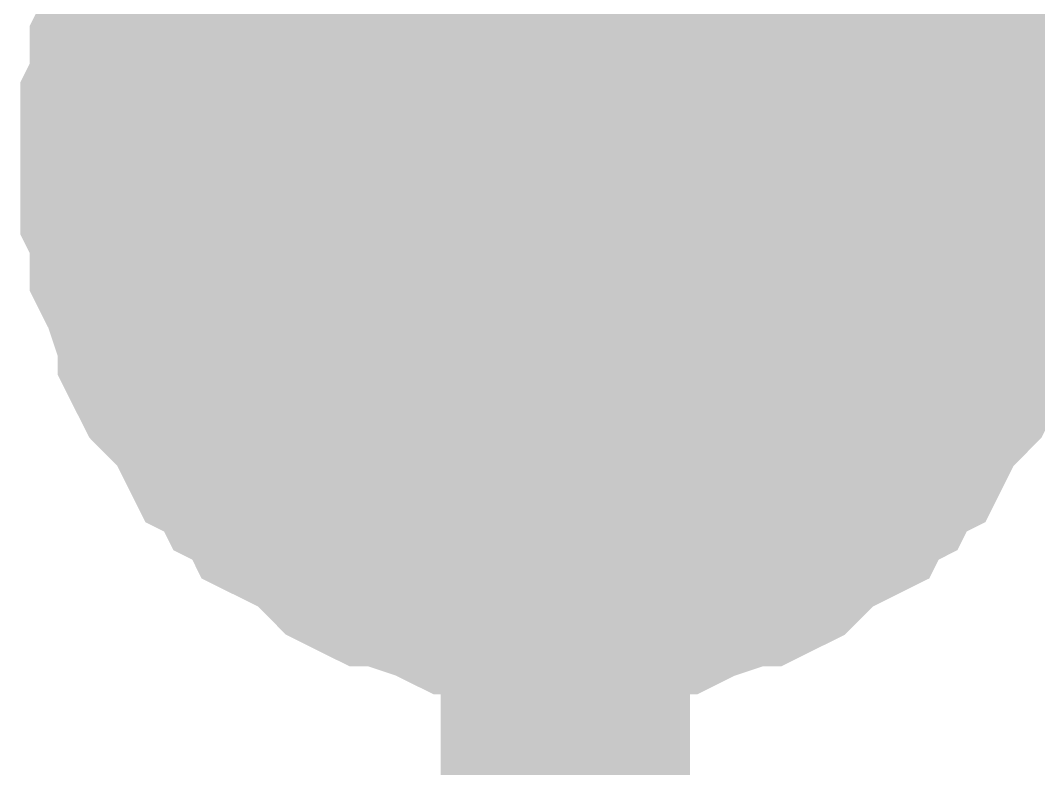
# Model space of a CAD drawing. Header units: inches. Extents: x 0 to 432, y 0 to 280.
# Drawn here: x 296.533 to 297.757, y 177.058 to 177.958 of the extents above; entities that cross this region are included whole.
import ezdxf

# ---------------------------------------------------------------- set-up
doc = ezdxf.new("R2010")
doc.units = ezdxf.units.IN
doc.layers.add('Sheet', color=255, linetype='Continuous')

msp = doc.modelspace()

# ---------------------------------------------------------------- linework, layer by layer
at = {"layer": 'Sheet'}
for points in [[(297.1882, 182.8677, 0.2997, 0.2997, 0), (297.1882, 177.7918, 0.2997, 0.2997, 0), (297.1882, 175.2539, 0.2997, 0.2997, 0)], [(296.6828, 177.7918, 0.2997, 0.2997, 0), (296.6828, 177.8143, 0.2997, 0.2997, 0), (296.6828, 177.848, 0.2997, 0.2997, 0), (296.694, 177.8704, 0.2997, 0.2997, 0), (296.694, 177.8929, 0.2997, 0.2997, 0), (296.694, 177.9154, 0.2997, 0.2997, 0), (296.7053, 177.9378, 0.2997, 0.2997, 0), (296.7165, 177.9715, 0.2997, 0.2997, 0), (296.7277, 177.994, 0.2997, 0.2997, 0), (296.7277, 178.0164, 0.2997, 0.2997, 0), (296.739, 178.0389, 0.2997, 0.2997, 0), (296.7502, 178.0501, 0.2997, 0.2997, 0), (296.7727, 178.0726, 0.2997, 0.2997, 0), (296.7839, 178.095, 0.2997, 0.2997, 0), (296.7951, 178.1175, 0.2997, 0.2997, 0)], [(296.6828, 177.7918, 0.2997, 0.2997, 0), (296.6828, 177.8143, 0.2997, 0.2997, 0), (296.6828, 177.848, 0.2997, 0.2997, 0), (296.694, 177.8704, 0.2997, 0.2997, 0), (296.694, 177.8929, 0.2997, 0.2997, 0), (296.694, 177.9154, 0.2997, 0.2997, 0), (296.7053, 177.9378, 0.2997, 0.2997, 0), (296.7165, 177.9715, 0.2997, 0.2997, 0), (296.7277, 177.994, 0.2997, 0.2997, 0), (296.7277, 178.0164, 0.2997, 0.2997, 0), (296.739, 178.0389, 0.2997, 0.2997, 0), (296.7502, 178.0501, 0.2997, 0.2997, 0), (296.7727, 178.0726, 0.2997, 0.2997, 0), (296.7839, 178.095, 0.2997, 0.2997, 0), (296.7951, 178.1175, 0.2997, 0.2997, 0)], [(296.6828, 177.7918, 0.2997, 0.2997, 0), (296.6828, 177.8143, 0.2997, 0.2997, 0), (296.6828, 177.848, 0.2997, 0.2997, 0), (296.694, 177.8704, 0.2997, 0.2997, 0), (296.694, 177.8929, 0.2997, 0.2997, 0), (296.694, 177.9154, 0.2997, 0.2997, 0), (296.7053, 177.9378, 0.2997, 0.2997, 0), (296.7165, 177.9715, 0.2997, 0.2997, 0), (296.7277, 177.994, 0.2997, 0.2997, 0), (296.7277, 178.0164, 0.2997, 0.2997, 0), (296.739, 178.0389, 0.2997, 0.2997, 0), (296.7502, 178.0501, 0.2997, 0.2997, 0), (296.7727, 178.0726, 0.2997, 0.2997, 0), (296.7839, 178.095, 0.2997, 0.2997, 0), (296.7951, 178.1175, 0.2997, 0.2997, 0)], [(296.6828, 177.7918, 0.2997, 0.2997, 0), (296.6828, 177.8143, 0.2997, 0.2997, 0), (296.6828, 177.848, 0.2997, 0.2997, 0), (296.694, 177.8704, 0.2997, 0.2997, 0), (296.694, 177.8929, 0.2997, 0.2997, 0), (296.694, 177.9154, 0.2997, 0.2997, 0), (296.7053, 177.9378, 0.2997, 0.2997, 0), (296.7165, 177.9715, 0.2997, 0.2997, 0), (296.7277, 177.994, 0.2997, 0.2997, 0), (296.7277, 178.0164, 0.2997, 0.2997, 0), (296.739, 178.0389, 0.2997, 0.2997, 0), (296.7502, 178.0501, 0.2997, 0.2997, 0), (296.7727, 178.0726, 0.2997, 0.2997, 0), (296.7839, 178.095, 0.2997, 0.2997, 0), (296.7951, 178.1175, 0.2997, 0.2997, 0)], [(297.5813, 178.1175, 0.2997, 0.2997, 0), (297.5925, 178.095, 0.2997, 0.2997, 0), (297.6037, 178.0726, 0.2997, 0.2997, 0), (297.6262, 178.0501, 0.2997, 0.2997, 0), (297.6374, 178.0389, 0.2997, 0.2997, 0), (297.6487, 178.0164, 0.2997, 0.2997, 0), (297.6487, 177.994, 0.2997, 0.2997, 0), (297.6599, 177.9715, 0.2997, 0.2997, 0), (297.6711, 177.9378, 0.2997, 0.2997, 0), (297.6823, 177.9154, 0.2997, 0.2997, 0), (297.6823, 177.8929, 0.2997, 0.2997, 0), (297.6823, 177.8704, 0.2997, 0.2997, 0), (297.6936, 177.848, 0.2997, 0.2997, 0), (297.6936, 177.8143, 0.2997, 0.2997, 0), (297.6936, 177.7918, 0.2997, 0.2997, 0)], [(297.5813, 178.1175, 0.2997, 0.2997, 0), (297.5925, 178.095, 0.2997, 0.2997, 0), (297.6037, 178.0726, 0.2997, 0.2997, 0), (297.6262, 178.0501, 0.2997, 0.2997, 0), (297.6374, 178.0389, 0.2997, 0.2997, 0), (297.6487, 178.0164, 0.2997, 0.2997, 0), (297.6487, 177.994, 0.2997, 0.2997, 0), (297.6599, 177.9715, 0.2997, 0.2997, 0), (297.6711, 177.9378, 0.2997, 0.2997, 0), (297.6823, 177.9154, 0.2997, 0.2997, 0), (297.6823, 177.8929, 0.2997, 0.2997, 0), (297.6823, 177.8704, 0.2997, 0.2997, 0), (297.6936, 177.848, 0.2997, 0.2997, 0), (297.6936, 177.8143, 0.2997, 0.2997, 0), (297.6936, 177.7918, 0.2997, 0.2997, 0)], [(297.5813, 178.1175, 0.2997, 0.2997, 0), (297.5925, 178.095, 0.2997, 0.2997, 0), (297.6037, 178.0726, 0.2997, 0.2997, 0), (297.6262, 178.0501, 0.2997, 0.2997, 0), (297.6374, 178.0389, 0.2997, 0.2997, 0), (297.6487, 178.0164, 0.2997, 0.2997, 0), (297.6487, 177.994, 0.2997, 0.2997, 0), (297.6599, 177.9715, 0.2997, 0.2997, 0), (297.6711, 177.9378, 0.2997, 0.2997, 0), (297.6823, 177.9154, 0.2997, 0.2997, 0), (297.6823, 177.8929, 0.2997, 0.2997, 0), (297.6823, 177.8704, 0.2997, 0.2997, 0), (297.6936, 177.848, 0.2997, 0.2997, 0), (297.6936, 177.8143, 0.2997, 0.2997, 0), (297.6936, 177.7918, 0.2997, 0.2997, 0)], [(297.5813, 178.1175, 0.2997, 0.2997, 0), (297.5925, 178.095, 0.2997, 0.2997, 0), (297.6037, 178.0726, 0.2997, 0.2997, 0), (297.6262, 178.0501, 0.2997, 0.2997, 0), (297.6374, 178.0389, 0.2997, 0.2997, 0), (297.6487, 178.0164, 0.2997, 0.2997, 0), (297.6487, 177.994, 0.2997, 0.2997, 0), (297.6599, 177.9715, 0.2997, 0.2997, 0), (297.6711, 177.9378, 0.2997, 0.2997, 0), (297.6823, 177.9154, 0.2997, 0.2997, 0), (297.6823, 177.8929, 0.2997, 0.2997, 0), (297.6823, 177.8704, 0.2997, 0.2997, 0), (297.6936, 177.848, 0.2997, 0.2997, 0), (297.6936, 177.8143, 0.2997, 0.2997, 0), (297.6936, 177.7918, 0.2997, 0.2997, 0)], [(296.6828, 177.7918, 0.0991, 0.0991, 0), (296.6828, 177.8143, 0.0991, 0.0991, 0), (296.6828, 177.848, 0.0991, 0.0991, 0), (296.694, 177.8704, 0.0991, 0.0991, 0), (296.694, 177.8929, 0.0991, 0.0991, 0), (296.694, 177.9154, 0.0991, 0.0991, 0), (296.7053, 177.9378, 0.0991, 0.0991, 0), (296.7165, 177.9715, 0.0991, 0.0991, 0), (296.7277, 177.994, 0.0991, 0.0991, 0), (296.7277, 178.0164, 0.0991, 0.0991, 0)], [(296.6828, 177.7918, 0.0991, 0.0991, 0), (296.6828, 177.8143, 0.0991, 0.0991, 0), (296.6828, 177.848, 0.0991, 0.0991, 0), (296.694, 177.8704, 0.0991, 0.0991, 0), (296.694, 177.8929, 0.0991, 0.0991, 0), (296.694, 177.9154, 0.0991, 0.0991, 0), (296.7053, 177.9378, 0.0991, 0.0991, 0), (296.7165, 177.9715, 0.0991, 0.0991, 0), (296.7277, 177.994, 0.0991, 0.0991, 0), (296.7277, 178.0164, 0.0991, 0.0991, 0)], [(296.6828, 177.7918, 0.0991, 0.0991, 0), (296.6828, 177.8143, 0.0991, 0.0991, 0), (296.6828, 177.848, 0.0991, 0.0991, 0), (296.694, 177.8704, 0.0991, 0.0991, 0), (296.694, 177.8929, 0.0991, 0.0991, 0), (296.694, 177.9154, 0.0991, 0.0991, 0), (296.7053, 177.9378, 0.0991, 0.0991, 0), (296.7165, 177.9715, 0.0991, 0.0991, 0), (296.7277, 177.994, 0.0991, 0.0991, 0), (296.7277, 178.0164, 0.0991, 0.0991, 0)], [(296.6828, 177.7918, 0.0991, 0.0991, 0), (296.6828, 177.8143, 0.0991, 0.0991, 0), (296.6828, 177.848, 0.0991, 0.0991, 0), (296.694, 177.8704, 0.0991, 0.0991, 0), (296.694, 177.8929, 0.0991, 0.0991, 0), (296.694, 177.9154, 0.0991, 0.0991, 0), (296.7053, 177.9378, 0.0991, 0.0991, 0), (296.7165, 177.9715, 0.0991, 0.0991, 0), (296.7277, 177.994, 0.0991, 0.0991, 0), (296.7277, 178.0164, 0.0991, 0.0991, 0)], [(297.6487, 178.0164, 0.0991, 0.0991, 0), (297.6487, 177.994, 0.0991, 0.0991, 0), (297.6599, 177.9715, 0.0991, 0.0991, 0), (297.6711, 177.9378, 0.0991, 0.0991, 0), (297.6823, 177.9154, 0.0991, 0.0991, 0), (297.6823, 177.8929, 0.0991, 0.0991, 0), (297.6823, 177.8704, 0.0991, 0.0991, 0), (297.6936, 177.848, 0.0991, 0.0991, 0), (297.6936, 177.8143, 0.0991, 0.0991, 0), (297.6936, 177.7918, 0.0991, 0.0991, 0)], [(297.6487, 178.0164, 0.0991, 0.0991, 0), (297.6487, 177.994, 0.0991, 0.0991, 0), (297.6599, 177.9715, 0.0991, 0.0991, 0), (297.6711, 177.9378, 0.0991, 0.0991, 0), (297.6823, 177.9154, 0.0991, 0.0991, 0), (297.6823, 177.8929, 0.0991, 0.0991, 0), (297.6823, 177.8704, 0.0991, 0.0991, 0), (297.6936, 177.848, 0.0991, 0.0991, 0), (297.6936, 177.8143, 0.0991, 0.0991, 0), (297.6936, 177.7918, 0.0991, 0.0991, 0)], [(297.6487, 178.0164, 0.0991, 0.0991, 0), (297.6487, 177.994, 0.0991, 0.0991, 0), (297.6599, 177.9715, 0.0991, 0.0991, 0), (297.6711, 177.9378, 0.0991, 0.0991, 0), (297.6823, 177.9154, 0.0991, 0.0991, 0), (297.6823, 177.8929, 0.0991, 0.0991, 0), (297.6823, 177.8704, 0.0991, 0.0991, 0), (297.6936, 177.848, 0.0991, 0.0991, 0), (297.6936, 177.8143, 0.0991, 0.0991, 0), (297.6936, 177.7918, 0.0991, 0.0991, 0)], [(297.6487, 178.0164, 0.0991, 0.0991, 0), (297.6487, 177.994, 0.0991, 0.0991, 0), (297.6599, 177.9715, 0.0991, 0.0991, 0), (297.6711, 177.9378, 0.0991, 0.0991, 0), (297.6823, 177.9154, 0.0991, 0.0991, 0), (297.6823, 177.8929, 0.0991, 0.0991, 0), (297.6823, 177.8704, 0.0991, 0.0991, 0), (297.6936, 177.848, 0.0991, 0.0991, 0), (297.6936, 177.8143, 0.0991, 0.0991, 0), (297.6936, 177.7918, 0.0991, 0.0991, 0)], [(297.1882, 177.2865, 0.2997, 0.2997, 0), (297.1657, 177.2865, 0.2997, 0.2997, 0), (297.132, 177.2865, 0.2997, 0.2997, 0), (297.1096, 177.2977, 0.2997, 0.2997, 0), (297.0871, 177.2977, 0.2997, 0.2997, 0), (297.0647, 177.2977, 0.2997, 0.2997, 0), (297.0422, 177.3089, 0.2997, 0.2997, 0), (297.0085, 177.3202, 0.2997, 0.2997, 0), (296.986, 177.3314, 0.2997, 0.2997, 0), (296.9636, 177.3314, 0.2997, 0.2997, 0), (296.9411, 177.3426, 0.2997, 0.2997, 0), (296.9299, 177.3539, 0.2997, 0.2997, 0), (296.9074, 177.3763, 0.2997, 0.2997, 0), (296.885, 177.3876, 0.2997, 0.2997, 0), (296.8625, 177.3988, 0.2997, 0.2997, 0), (296.8513, 177.4212, 0.2997, 0.2997, 0), (296.8288, 177.4325, 0.2997, 0.2997, 0), (296.8176, 177.4549, 0.2997, 0.2997, 0), (296.7951, 177.4662, 0.2997, 0.2997, 0), (296.7839, 177.4886, 0.2997, 0.2997, 0), (296.7727, 177.5111, 0.2997, 0.2997, 0), (296.7502, 177.5335, 0.2997, 0.2997, 0), (296.739, 177.5448, 0.2997, 0.2997, 0), (296.7277, 177.5672, 0.2997, 0.2997, 0), (296.7277, 177.5897, 0.2997, 0.2997, 0), (296.7165, 177.6122, 0.2997, 0.2997, 0), (296.7053, 177.6458, 0.2997, 0.2997, 0), (296.694, 177.6683, 0.2997, 0.2997, 0), (296.694, 177.6908, 0.2997, 0.2997, 0), (296.694, 177.7132, 0.2997, 0.2997, 0), (296.6828, 177.7357, 0.2997, 0.2997, 0), (296.6828, 177.7694, 0.2997, 0.2997, 0), (296.6828, 177.7918, 0.2997, 0.2997, 0)], [(296.6828, 177.7918, 0.2997, 0.2997, 0), (296.6828, 177.7918, 0.2997, 0.2997, 0)], [(297.1882, 177.2865, 0.2997, 0.2997, 0), (297.1657, 177.2865, 0.2997, 0.2997, 0), (297.132, 177.2865, 0.2997, 0.2997, 0), (297.1096, 177.2977, 0.2997, 0.2997, 0), (297.0871, 177.2977, 0.2997, 0.2997, 0), (297.0647, 177.2977, 0.2997, 0.2997, 0), (297.0422, 177.3089, 0.2997, 0.2997, 0), (297.0085, 177.3202, 0.2997, 0.2997, 0), (296.986, 177.3314, 0.2997, 0.2997, 0), (296.9636, 177.3314, 0.2997, 0.2997, 0), (296.9411, 177.3426, 0.2997, 0.2997, 0), (296.9299, 177.3539, 0.2997, 0.2997, 0), (296.9074, 177.3763, 0.2997, 0.2997, 0), (296.885, 177.3876, 0.2997, 0.2997, 0), (296.8625, 177.3988, 0.2997, 0.2997, 0), (296.8513, 177.4212, 0.2997, 0.2997, 0), (296.8288, 177.4325, 0.2997, 0.2997, 0), (296.8176, 177.4549, 0.2997, 0.2997, 0), (296.7951, 177.4662, 0.2997, 0.2997, 0), (296.7839, 177.4886, 0.2997, 0.2997, 0), (296.7727, 177.5111, 0.2997, 0.2997, 0), (296.7502, 177.5335, 0.2997, 0.2997, 0), (296.739, 177.5448, 0.2997, 0.2997, 0), (296.7277, 177.5672, 0.2997, 0.2997, 0), (296.7277, 177.5897, 0.2997, 0.2997, 0), (296.7165, 177.6122, 0.2997, 0.2997, 0), (296.7053, 177.6458, 0.2997, 0.2997, 0), (296.694, 177.6683, 0.2997, 0.2997, 0), (296.694, 177.6908, 0.2997, 0.2997, 0), (296.694, 177.7132, 0.2997, 0.2997, 0), (296.6828, 177.7357, 0.2997, 0.2997, 0), (296.6828, 177.7694, 0.2997, 0.2997, 0), (296.6828, 177.7918, 0.2997, 0.2997, 0)], [(296.6828, 177.7918, 0.2997, 0.2997, 0), (296.6828, 177.7918, 0.2997, 0.2997, 0)], [(297.1882, 177.2865, 0.2997, 0.2997, 0), (297.1657, 177.2865, 0.2997, 0.2997, 0), (297.132, 177.2865, 0.2997, 0.2997, 0), (297.1096, 177.2977, 0.2997, 0.2997, 0), (297.0871, 177.2977, 0.2997, 0.2997, 0), (297.0647, 177.2977, 0.2997, 0.2997, 0), (297.0422, 177.3089, 0.2997, 0.2997, 0), (297.0085, 177.3202, 0.2997, 0.2997, 0), (296.986, 177.3314, 0.2997, 0.2997, 0), (296.9636, 177.3314, 0.2997, 0.2997, 0), (296.9411, 177.3426, 0.2997, 0.2997, 0), (296.9299, 177.3539, 0.2997, 0.2997, 0), (296.9074, 177.3763, 0.2997, 0.2997, 0), (296.885, 177.3876, 0.2997, 0.2997, 0), (296.8625, 177.3988, 0.2997, 0.2997, 0), (296.8513, 177.4212, 0.2997, 0.2997, 0), (296.8288, 177.4325, 0.2997, 0.2997, 0), (296.8176, 177.4549, 0.2997, 0.2997, 0), (296.7951, 177.4662, 0.2997, 0.2997, 0), (296.7839, 177.4886, 0.2997, 0.2997, 0), (296.7727, 177.5111, 0.2997, 0.2997, 0), (296.7502, 177.5335, 0.2997, 0.2997, 0), (296.739, 177.5448, 0.2997, 0.2997, 0), (296.7277, 177.5672, 0.2997, 0.2997, 0), (296.7277, 177.5897, 0.2997, 0.2997, 0), (296.7165, 177.6122, 0.2997, 0.2997, 0), (296.7053, 177.6458, 0.2997, 0.2997, 0), (296.694, 177.6683, 0.2997, 0.2997, 0), (296.694, 177.6908, 0.2997, 0.2997, 0), (296.694, 177.7132, 0.2997, 0.2997, 0), (296.6828, 177.7357, 0.2997, 0.2997, 0), (296.6828, 177.7694, 0.2997, 0.2997, 0), (296.6828, 177.7918, 0.2997, 0.2997, 0)], [(296.6828, 177.7918, 0.2997, 0.2997, 0), (296.6828, 177.7918, 0.2997, 0.2997, 0)], [(297.1882, 177.2865, 0.2997, 0.2997, 0), (297.1657, 177.2865, 0.2997, 0.2997, 0), (297.132, 177.2865, 0.2997, 0.2997, 0), (297.1096, 177.2977, 0.2997, 0.2997, 0), (297.0871, 177.2977, 0.2997, 0.2997, 0), (297.0647, 177.2977, 0.2997, 0.2997, 0), (297.0422, 177.3089, 0.2997, 0.2997, 0), (297.0085, 177.3202, 0.2997, 0.2997, 0), (296.986, 177.3314, 0.2997, 0.2997, 0), (296.9636, 177.3314, 0.2997, 0.2997, 0), (296.9411, 177.3426, 0.2997, 0.2997, 0), (296.9299, 177.3539, 0.2997, 0.2997, 0), (296.9074, 177.3763, 0.2997, 0.2997, 0), (296.885, 177.3876, 0.2997, 0.2997, 0), (296.8625, 177.3988, 0.2997, 0.2997, 0), (296.8513, 177.4212, 0.2997, 0.2997, 0), (296.8288, 177.4325, 0.2997, 0.2997, 0), (296.8176, 177.4549, 0.2997, 0.2997, 0), (296.7951, 177.4662, 0.2997, 0.2997, 0), (296.7839, 177.4886, 0.2997, 0.2997, 0), (296.7727, 177.5111, 0.2997, 0.2997, 0), (296.7502, 177.5335, 0.2997, 0.2997, 0), (296.739, 177.5448, 0.2997, 0.2997, 0), (296.7277, 177.5672, 0.2997, 0.2997, 0), (296.7277, 177.5897, 0.2997, 0.2997, 0), (296.7165, 177.6122, 0.2997, 0.2997, 0), (296.7053, 177.6458, 0.2997, 0.2997, 0), (296.694, 177.6683, 0.2997, 0.2997, 0), (296.694, 177.6908, 0.2997, 0.2997, 0), (296.694, 177.7132, 0.2997, 0.2997, 0), (296.6828, 177.7357, 0.2997, 0.2997, 0), (296.6828, 177.7694, 0.2997, 0.2997, 0), (296.6828, 177.7918, 0.2997, 0.2997, 0)], [(296.6828, 177.7918, 0.2997, 0.2997, 0), (296.6828, 177.7918, 0.2997, 0.2997, 0)], [(297.6936, 177.7918, 0.2997, 0.2997, 0), (297.6936, 177.7694, 0.2997, 0.2997, 0), (297.6936, 177.7357, 0.2997, 0.2997, 0), (297.6823, 177.7132, 0.2997, 0.2997, 0), (297.6823, 177.6908, 0.2997, 0.2997, 0), (297.6823, 177.6683, 0.2997, 0.2997, 0), (297.6711, 177.6458, 0.2997, 0.2997, 0), (297.6599, 177.6122, 0.2997, 0.2997, 0), (297.6487, 177.5897, 0.2997, 0.2997, 0), (297.6487, 177.5672, 0.2997, 0.2997, 0), (297.6374, 177.5448, 0.2997, 0.2997, 0), (297.6262, 177.5335, 0.2997, 0.2997, 0), (297.6037, 177.5111, 0.2997, 0.2997, 0), (297.5925, 177.4886, 0.2997, 0.2997, 0), (297.5813, 177.4662, 0.2997, 0.2997, 0), (297.5588, 177.4549, 0.2997, 0.2997, 0), (297.5476, 177.4325, 0.2997, 0.2997, 0), (297.5251, 177.4212, 0.2997, 0.2997, 0), (297.5139, 177.3988, 0.2997, 0.2997, 0), (297.4914, 177.3876, 0.2997, 0.2997, 0), (297.469, 177.3763, 0.2997, 0.2997, 0), (297.4465, 177.3539, 0.2997, 0.2997, 0), (297.4353, 177.3426, 0.2997, 0.2997, 0), (297.4128, 177.3314, 0.2997, 0.2997, 0), (297.3903, 177.3314, 0.2997, 0.2997, 0), (297.3679, 177.3202, 0.2997, 0.2997, 0), (297.3342, 177.3089, 0.2997, 0.2997, 0), (297.3117, 177.2977, 0.2997, 0.2997, 0), (297.2893, 177.2977, 0.2997, 0.2997, 0), (297.2668, 177.2977, 0.2997, 0.2997, 0), (297.2443, 177.2865, 0.2997, 0.2997, 0), (297.2107, 177.2865, 0.2997, 0.2997, 0), (297.1882, 177.2865, 0.2997, 0.2997, 0)], [(297.1882, 177.7918, 0.2997, 0.2997, 0), (304.8026, 177.7918, 0.2997, 0.2997, 0), (304.8026, 172.7159, 0.2997, 0.2997, 0), (309.8902, 172.7159, 0.2997, 0.2997, 0)], [(297.6936, 177.7918, 0.2997, 0.2997, 0), (297.6936, 177.7694, 0.2997, 0.2997, 0), (297.6936, 177.7357, 0.2997, 0.2997, 0), (297.6823, 177.7132, 0.2997, 0.2997, 0), (297.6823, 177.6908, 0.2997, 0.2997, 0), (297.6823, 177.6683, 0.2997, 0.2997, 0), (297.6711, 177.6458, 0.2997, 0.2997, 0), (297.6599, 177.6122, 0.2997, 0.2997, 0), (297.6487, 177.5897, 0.2997, 0.2997, 0), (297.6487, 177.5672, 0.2997, 0.2997, 0), (297.6374, 177.5448, 0.2997, 0.2997, 0), (297.6262, 177.5335, 0.2997, 0.2997, 0), (297.6037, 177.5111, 0.2997, 0.2997, 0), (297.5925, 177.4886, 0.2997, 0.2997, 0), (297.5813, 177.4662, 0.2997, 0.2997, 0), (297.5588, 177.4549, 0.2997, 0.2997, 0), (297.5476, 177.4325, 0.2997, 0.2997, 0), (297.5251, 177.4212, 0.2997, 0.2997, 0), (297.5139, 177.3988, 0.2997, 0.2997, 0), (297.4914, 177.3876, 0.2997, 0.2997, 0), (297.469, 177.3763, 0.2997, 0.2997, 0), (297.4465, 177.3539, 0.2997, 0.2997, 0), (297.4353, 177.3426, 0.2997, 0.2997, 0), (297.4128, 177.3314, 0.2997, 0.2997, 0), (297.3903, 177.3314, 0.2997, 0.2997, 0), (297.3679, 177.3202, 0.2997, 0.2997, 0), (297.3342, 177.3089, 0.2997, 0.2997, 0), (297.3117, 177.2977, 0.2997, 0.2997, 0), (297.2893, 177.2977, 0.2997, 0.2997, 0), (297.2668, 177.2977, 0.2997, 0.2997, 0), (297.2443, 177.2865, 0.2997, 0.2997, 0), (297.2107, 177.2865, 0.2997, 0.2997, 0), (297.1882, 177.2865, 0.2997, 0.2997, 0)], [(297.6936, 177.7918, 0.2997, 0.2997, 0), (297.6936, 177.7694, 0.2997, 0.2997, 0), (297.6936, 177.7357, 0.2997, 0.2997, 0), (297.6823, 177.7132, 0.2997, 0.2997, 0), (297.6823, 177.6908, 0.2997, 0.2997, 0), (297.6823, 177.6683, 0.2997, 0.2997, 0), (297.6711, 177.6458, 0.2997, 0.2997, 0), (297.6599, 177.6122, 0.2997, 0.2997, 0), (297.6487, 177.5897, 0.2997, 0.2997, 0), (297.6487, 177.5672, 0.2997, 0.2997, 0), (297.6374, 177.5448, 0.2997, 0.2997, 0), (297.6262, 177.5335, 0.2997, 0.2997, 0), (297.6037, 177.5111, 0.2997, 0.2997, 0), (297.5925, 177.4886, 0.2997, 0.2997, 0), (297.5813, 177.4662, 0.2997, 0.2997, 0), (297.5588, 177.4549, 0.2997, 0.2997, 0), (297.5476, 177.4325, 0.2997, 0.2997, 0), (297.5251, 177.4212, 0.2997, 0.2997, 0), (297.5139, 177.3988, 0.2997, 0.2997, 0), (297.4914, 177.3876, 0.2997, 0.2997, 0), (297.469, 177.3763, 0.2997, 0.2997, 0), (297.4465, 177.3539, 0.2997, 0.2997, 0), (297.4353, 177.3426, 0.2997, 0.2997, 0), (297.4128, 177.3314, 0.2997, 0.2997, 0), (297.3903, 177.3314, 0.2997, 0.2997, 0), (297.3679, 177.3202, 0.2997, 0.2997, 0), (297.3342, 177.3089, 0.2997, 0.2997, 0), (297.3117, 177.2977, 0.2997, 0.2997, 0), (297.2893, 177.2977, 0.2997, 0.2997, 0), (297.2668, 177.2977, 0.2997, 0.2997, 0), (297.2443, 177.2865, 0.2997, 0.2997, 0), (297.2107, 177.2865, 0.2997, 0.2997, 0), (297.1882, 177.2865, 0.2997, 0.2997, 0)], [(297.6936, 177.7918, 0.2997, 0.2997, 0), (297.6936, 177.7694, 0.2997, 0.2997, 0), (297.6936, 177.7357, 0.2997, 0.2997, 0), (297.6823, 177.7132, 0.2997, 0.2997, 0), (297.6823, 177.6908, 0.2997, 0.2997, 0), (297.6823, 177.6683, 0.2997, 0.2997, 0), (297.6711, 177.6458, 0.2997, 0.2997, 0), (297.6599, 177.6122, 0.2997, 0.2997, 0), (297.6487, 177.5897, 0.2997, 0.2997, 0), (297.6487, 177.5672, 0.2997, 0.2997, 0), (297.6374, 177.5448, 0.2997, 0.2997, 0), (297.6262, 177.5335, 0.2997, 0.2997, 0), (297.6037, 177.5111, 0.2997, 0.2997, 0), (297.5925, 177.4886, 0.2997, 0.2997, 0), (297.5813, 177.4662, 0.2997, 0.2997, 0), (297.5588, 177.4549, 0.2997, 0.2997, 0), (297.5476, 177.4325, 0.2997, 0.2997, 0), (297.5251, 177.4212, 0.2997, 0.2997, 0), (297.5139, 177.3988, 0.2997, 0.2997, 0), (297.4914, 177.3876, 0.2997, 0.2997, 0), (297.469, 177.3763, 0.2997, 0.2997, 0), (297.4465, 177.3539, 0.2997, 0.2997, 0), (297.4353, 177.3426, 0.2997, 0.2997, 0), (297.4128, 177.3314, 0.2997, 0.2997, 0), (297.3903, 177.3314, 0.2997, 0.2997, 0), (297.3679, 177.3202, 0.2997, 0.2997, 0), (297.3342, 177.3089, 0.2997, 0.2997, 0), (297.3117, 177.2977, 0.2997, 0.2997, 0), (297.2893, 177.2977, 0.2997, 0.2997, 0), (297.2668, 177.2977, 0.2997, 0.2997, 0), (297.2443, 177.2865, 0.2997, 0.2997, 0), (297.2107, 177.2865, 0.2997, 0.2997, 0), (297.1882, 177.2865, 0.2997, 0.2997, 0)], [(297.6936, 177.7918, 0.2997, 0.2997, 0), (297.6936, 177.7918, 0.2997, 0.2997, 0), (297.6936, 177.7918, 0.2997, 0.2997, 0), (297.6936, 177.7918, 0.2997, 0.2997, 0), (297.6936, 177.7918, 0.2997, 0.2997, 0), (297.6936, 177.7918, 0.2997, 0.2997, 0), (297.6936, 177.7918, 0.2997, 0.2997, 0), (297.6936, 177.7918, 0.2997, 0.2997, 0), (297.6936, 177.7918, 0.2997, 0.2997, 0), (297.6936, 177.7918, 0.2997, 0.2997, 0), (297.6936, 177.7918, 0.2997, 0.2997, 0), (297.6936, 177.7918, 0.2997, 0.2997, 0), (297.6936, 177.7918, 0.2997, 0.2997, 0), (297.6936, 177.7918, 0.2997, 0.2997, 0), (297.6936, 177.7918, 0.2997, 0.2997, 0), (297.6936, 177.7918, 0.2997, 0.2997, 0), (297.6936, 177.7918, 0.2997, 0.2997, 0), (297.6936, 177.7918, 0.2997, 0.2997, 0), (297.6936, 177.7918, 0.2997, 0.2997, 0), (297.6936, 177.7918, 0.2997, 0.2997, 0), (297.6936, 177.7918, 0.2997, 0.2997, 0), (297.6936, 177.7918, 0.2997, 0.2997, 0), (297.6936, 177.7918, 0.2997, 0.2997, 0), (297.6936, 177.7918, 0.2997, 0.2997, 0), (297.6936, 177.7918, 0.2997, 0.2997, 0), (297.6936, 177.7918, 0.2997, 0.2997, 0), (297.6936, 177.7918, 0.2997, 0.2997, 0), (297.6936, 177.7918, 0.2997, 0.2997, 0), (297.6936, 177.7918, 0.2997, 0.2997, 0), (297.6936, 177.7918, 0.2997, 0.2997, 0), (297.6936, 177.7918, 0.2997, 0.2997, 0), (297.6936, 177.7918, 0.2997, 0.2997, 0), (297.6936, 177.7918, 0.2997, 0.2997, 0)], [(297.6936, 177.7918, 0.2997, 0.2997, 0), (297.6936, 177.7918, 0.2997, 0.2997, 0)], [(297.6936, 177.7918, 0.2997, 0.2997, 0), (297.6936, 177.7918, 0.2997, 0.2997, 0), (297.6936, 177.7918, 0.2997, 0.2997, 0), (297.6936, 177.7918, 0.2997, 0.2997, 0), (297.6936, 177.7918, 0.2997, 0.2997, 0), (297.6936, 177.7918, 0.2997, 0.2997, 0), (297.6936, 177.7918, 0.2997, 0.2997, 0), (297.6936, 177.7918, 0.2997, 0.2997, 0), (297.6936, 177.7918, 0.2997, 0.2997, 0), (297.6936, 177.7918, 0.2997, 0.2997, 0), (297.6936, 177.7918, 0.2997, 0.2997, 0), (297.6936, 177.7918, 0.2997, 0.2997, 0), (297.6936, 177.7918, 0.2997, 0.2997, 0), (297.6936, 177.7918, 0.2997, 0.2997, 0), (297.6936, 177.7918, 0.2997, 0.2997, 0), (297.6936, 177.7918, 0.2997, 0.2997, 0), (297.6936, 177.7918, 0.2997, 0.2997, 0), (297.6936, 177.7918, 0.2997, 0.2997, 0), (297.6936, 177.7918, 0.2997, 0.2997, 0), (297.6936, 177.7918, 0.2997, 0.2997, 0), (297.6936, 177.7918, 0.2997, 0.2997, 0), (297.6936, 177.7918, 0.2997, 0.2997, 0), (297.6936, 177.7918, 0.2997, 0.2997, 0), (297.6936, 177.7918, 0.2997, 0.2997, 0), (297.6936, 177.7918, 0.2997, 0.2997, 0), (297.6936, 177.7918, 0.2997, 0.2997, 0), (297.6936, 177.7918, 0.2997, 0.2997, 0), (297.6936, 177.7918, 0.2997, 0.2997, 0), (297.6936, 177.7918, 0.2997, 0.2997, 0), (297.6936, 177.7918, 0.2997, 0.2997, 0), (297.6936, 177.7918, 0.2997, 0.2997, 0), (297.6936, 177.7918, 0.2997, 0.2997, 0), (297.6936, 177.7918, 0.2997, 0.2997, 0)], [(297.6936, 177.7918, 0.2997, 0.2997, 0), (297.6936, 177.7918, 0.2997, 0.2997, 0)], [(297.6936, 177.7918, 0.2997, 0.2997, 0), (297.6936, 177.7918, 0.2997, 0.2997, 0), (297.6936, 177.7918, 0.2997, 0.2997, 0), (297.6936, 177.7918, 0.2997, 0.2997, 0), (297.6936, 177.7918, 0.2997, 0.2997, 0), (297.6936, 177.7918, 0.2997, 0.2997, 0), (297.6936, 177.7918, 0.2997, 0.2997, 0), (297.6936, 177.7918, 0.2997, 0.2997, 0), (297.6936, 177.7918, 0.2997, 0.2997, 0), (297.6936, 177.7918, 0.2997, 0.2997, 0), (297.6936, 177.7918, 0.2997, 0.2997, 0), (297.6936, 177.7918, 0.2997, 0.2997, 0), (297.6936, 177.7918, 0.2997, 0.2997, 0), (297.6936, 177.7918, 0.2997, 0.2997, 0), (297.6936, 177.7918, 0.2997, 0.2997, 0), (297.6936, 177.7918, 0.2997, 0.2997, 0), (297.6936, 177.7918, 0.2997, 0.2997, 0), (297.6936, 177.7918, 0.2997, 0.2997, 0), (297.6936, 177.7918, 0.2997, 0.2997, 0), (297.6936, 177.7918, 0.2997, 0.2997, 0), (297.6936, 177.7918, 0.2997, 0.2997, 0), (297.6936, 177.7918, 0.2997, 0.2997, 0), (297.6936, 177.7918, 0.2997, 0.2997, 0), (297.6936, 177.7918, 0.2997, 0.2997, 0), (297.6936, 177.7918, 0.2997, 0.2997, 0), (297.6936, 177.7918, 0.2997, 0.2997, 0), (297.6936, 177.7918, 0.2997, 0.2997, 0), (297.6936, 177.7918, 0.2997, 0.2997, 0), (297.6936, 177.7918, 0.2997, 0.2997, 0), (297.6936, 177.7918, 0.2997, 0.2997, 0), (297.6936, 177.7918, 0.2997, 0.2997, 0), (297.6936, 177.7918, 0.2997, 0.2997, 0), (297.6936, 177.7918, 0.2997, 0.2997, 0)], [(297.6936, 177.7918, 0.2997, 0.2997, 0), (297.6936, 177.7918, 0.2997, 0.2997, 0)], [(297.6936, 177.7918, 0.2997, 0.2997, 0), (297.6936, 177.7918, 0.2997, 0.2997, 0), (297.6936, 177.7918, 0.2997, 0.2997, 0), (297.6936, 177.7918, 0.2997, 0.2997, 0), (297.6936, 177.7918, 0.2997, 0.2997, 0), (297.6936, 177.7918, 0.2997, 0.2997, 0), (297.6936, 177.7918, 0.2997, 0.2997, 0), (297.6936, 177.7918, 0.2997, 0.2997, 0), (297.6936, 177.7918, 0.2997, 0.2997, 0), (297.6936, 177.7918, 0.2997, 0.2997, 0), (297.6936, 177.7918, 0.2997, 0.2997, 0), (297.6936, 177.7918, 0.2997, 0.2997, 0), (297.6936, 177.7918, 0.2997, 0.2997, 0), (297.6936, 177.7918, 0.2997, 0.2997, 0), (297.6936, 177.7918, 0.2997, 0.2997, 0), (297.6936, 177.7918, 0.2997, 0.2997, 0), (297.6936, 177.7918, 0.2997, 0.2997, 0), (297.6936, 177.7918, 0.2997, 0.2997, 0), (297.6936, 177.7918, 0.2997, 0.2997, 0), (297.6936, 177.7918, 0.2997, 0.2997, 0), (297.6936, 177.7918, 0.2997, 0.2997, 0), (297.6936, 177.7918, 0.2997, 0.2997, 0), (297.6936, 177.7918, 0.2997, 0.2997, 0), (297.6936, 177.7918, 0.2997, 0.2997, 0), (297.6936, 177.7918, 0.2997, 0.2997, 0), (297.6936, 177.7918, 0.2997, 0.2997, 0), (297.6936, 177.7918, 0.2997, 0.2997, 0), (297.6936, 177.7918, 0.2997, 0.2997, 0), (297.6936, 177.7918, 0.2997, 0.2997, 0), (297.6936, 177.7918, 0.2997, 0.2997, 0), (297.6936, 177.7918, 0.2997, 0.2997, 0), (297.6936, 177.7918, 0.2997, 0.2997, 0), (297.6936, 177.7918, 0.2997, 0.2997, 0)], [(297.6936, 177.7918, 0.2997, 0.2997, 0), (297.6936, 177.7918, 0.2997, 0.2997, 0)], [(297.1882, 177.2865, 0.0991, 0.0991, 0), (297.1657, 177.2865, 0.0991, 0.0991, 0), (297.132, 177.2865, 0.0991, 0.0991, 0), (297.1096, 177.2977, 0.0991, 0.0991, 0), (297.0871, 177.2977, 0.0991, 0.0991, 0), (297.0647, 177.2977, 0.0991, 0.0991, 0), (297.0422, 177.3089, 0.0991, 0.0991, 0), (297.0085, 177.3202, 0.0991, 0.0991, 0), (296.986, 177.3314, 0.0991, 0.0991, 0), (296.9636, 177.3314, 0.0991, 0.0991, 0), (296.9411, 177.3426, 0.0991, 0.0991, 0), (296.9299, 177.3539, 0.0991, 0.0991, 0), (296.9074, 177.3763, 0.0991, 0.0991, 0), (296.885, 177.3876, 0.0991, 0.0991, 0), (296.8625, 177.3988, 0.0991, 0.0991, 0), (296.8513, 177.4212, 0.0991, 0.0991, 0), (296.8288, 177.4325, 0.0991, 0.0991, 0), (296.8176, 177.4549, 0.0991, 0.0991, 0), (296.7951, 177.4662, 0.0991, 0.0991, 0), (296.7839, 177.4886, 0.0991, 0.0991, 0), (296.7727, 177.5111, 0.0991, 0.0991, 0), (296.7502, 177.5335, 0.0991, 0.0991, 0), (296.739, 177.5448, 0.0991, 0.0991, 0), (296.7277, 177.5672, 0.0991, 0.0991, 0), (296.7277, 177.5897, 0.0991, 0.0991, 0), (296.7165, 177.6122, 0.0991, 0.0991, 0), (296.7053, 177.6458, 0.0991, 0.0991, 0), (296.694, 177.6683, 0.0991, 0.0991, 0), (296.694, 177.6908, 0.0991, 0.0991, 0), (296.694, 177.7132, 0.0991, 0.0991, 0), (296.6828, 177.7357, 0.0991, 0.0991, 0), (296.6828, 177.7694, 0.0991, 0.0991, 0), (296.6828, 177.7918, 0.0991, 0.0991, 0)], [(296.6828, 177.7918, 0.0991, 0.0991, 0), (296.6828, 177.7918, 0.0991, 0.0991, 0)], [(297.1882, 177.2865, 0.0991, 0.0991, 0), (297.1657, 177.2865, 0.0991, 0.0991, 0), (297.132, 177.2865, 0.0991, 0.0991, 0), (297.1096, 177.2977, 0.0991, 0.0991, 0), (297.0871, 177.2977, 0.0991, 0.0991, 0), (297.0647, 177.2977, 0.0991, 0.0991, 0), (297.0422, 177.3089, 0.0991, 0.0991, 0), (297.0085, 177.3202, 0.0991, 0.0991, 0), (296.986, 177.3314, 0.0991, 0.0991, 0), (296.9636, 177.3314, 0.0991, 0.0991, 0), (296.9411, 177.3426, 0.0991, 0.0991, 0), (296.9299, 177.3539, 0.0991, 0.0991, 0), (296.9074, 177.3763, 0.0991, 0.0991, 0), (296.885, 177.3876, 0.0991, 0.0991, 0), (296.8625, 177.3988, 0.0991, 0.0991, 0), (296.8513, 177.4212, 0.0991, 0.0991, 0), (296.8288, 177.4325, 0.0991, 0.0991, 0), (296.8176, 177.4549, 0.0991, 0.0991, 0), (296.7951, 177.4662, 0.0991, 0.0991, 0), (296.7839, 177.4886, 0.0991, 0.0991, 0), (296.7727, 177.5111, 0.0991, 0.0991, 0), (296.7502, 177.5335, 0.0991, 0.0991, 0), (296.739, 177.5448, 0.0991, 0.0991, 0), (296.7277, 177.5672, 0.0991, 0.0991, 0), (296.7277, 177.5897, 0.0991, 0.0991, 0), (296.7165, 177.6122, 0.0991, 0.0991, 0), (296.7053, 177.6458, 0.0991, 0.0991, 0), (296.694, 177.6683, 0.0991, 0.0991, 0), (296.694, 177.6908, 0.0991, 0.0991, 0), (296.694, 177.7132, 0.0991, 0.0991, 0), (296.6828, 177.7357, 0.0991, 0.0991, 0), (296.6828, 177.7694, 0.0991, 0.0991, 0), (296.6828, 177.7918, 0.0991, 0.0991, 0)], [(296.6828, 177.7918, 0.0991, 0.0991, 0), (296.6828, 177.7918, 0.0991, 0.0991, 0)], [(297.1882, 177.2865, 0.0991, 0.0991, 0), (297.1657, 177.2865, 0.0991, 0.0991, 0), (297.132, 177.2865, 0.0991, 0.0991, 0), (297.1096, 177.2977, 0.0991, 0.0991, 0), (297.0871, 177.2977, 0.0991, 0.0991, 0), (297.0647, 177.2977, 0.0991, 0.0991, 0), (297.0422, 177.3089, 0.0991, 0.0991, 0), (297.0085, 177.3202, 0.0991, 0.0991, 0), (296.986, 177.3314, 0.0991, 0.0991, 0), (296.9636, 177.3314, 0.0991, 0.0991, 0), (296.9411, 177.3426, 0.0991, 0.0991, 0), (296.9299, 177.3539, 0.0991, 0.0991, 0), (296.9074, 177.3763, 0.0991, 0.0991, 0), (296.885, 177.3876, 0.0991, 0.0991, 0), (296.8625, 177.3988, 0.0991, 0.0991, 0), (296.8513, 177.4212, 0.0991, 0.0991, 0), (296.8288, 177.4325, 0.0991, 0.0991, 0), (296.8176, 177.4549, 0.0991, 0.0991, 0), (296.7951, 177.4662, 0.0991, 0.0991, 0), (296.7839, 177.4886, 0.0991, 0.0991, 0), (296.7727, 177.5111, 0.0991, 0.0991, 0), (296.7502, 177.5335, 0.0991, 0.0991, 0), (296.739, 177.5448, 0.0991, 0.0991, 0), (296.7277, 177.5672, 0.0991, 0.0991, 0), (296.7277, 177.5897, 0.0991, 0.0991, 0), (296.7165, 177.6122, 0.0991, 0.0991, 0), (296.7053, 177.6458, 0.0991, 0.0991, 0), (296.694, 177.6683, 0.0991, 0.0991, 0), (296.694, 177.6908, 0.0991, 0.0991, 0), (296.694, 177.7132, 0.0991, 0.0991, 0), (296.6828, 177.7357, 0.0991, 0.0991, 0), (296.6828, 177.7694, 0.0991, 0.0991, 0), (296.6828, 177.7918, 0.0991, 0.0991, 0)], [(296.6828, 177.7918, 0.0991, 0.0991, 0), (296.6828, 177.7918, 0.0991, 0.0991, 0)], [(297.1882, 177.2865, 0.0991, 0.0991, 0), (297.1657, 177.2865, 0.0991, 0.0991, 0), (297.132, 177.2865, 0.0991, 0.0991, 0), (297.1096, 177.2977, 0.0991, 0.0991, 0), (297.0871, 177.2977, 0.0991, 0.0991, 0), (297.0647, 177.2977, 0.0991, 0.0991, 0), (297.0422, 177.3089, 0.0991, 0.0991, 0), (297.0085, 177.3202, 0.0991, 0.0991, 0), (296.986, 177.3314, 0.0991, 0.0991, 0), (296.9636, 177.3314, 0.0991, 0.0991, 0), (296.9411, 177.3426, 0.0991, 0.0991, 0), (296.9299, 177.3539, 0.0991, 0.0991, 0), (296.9074, 177.3763, 0.0991, 0.0991, 0), (296.885, 177.3876, 0.0991, 0.0991, 0), (296.8625, 177.3988, 0.0991, 0.0991, 0), (296.8513, 177.4212, 0.0991, 0.0991, 0), (296.8288, 177.4325, 0.0991, 0.0991, 0), (296.8176, 177.4549, 0.0991, 0.0991, 0), (296.7951, 177.4662, 0.0991, 0.0991, 0), (296.7839, 177.4886, 0.0991, 0.0991, 0), (296.7727, 177.5111, 0.0991, 0.0991, 0), (296.7502, 177.5335, 0.0991, 0.0991, 0), (296.739, 177.5448, 0.0991, 0.0991, 0), (296.7277, 177.5672, 0.0991, 0.0991, 0), (296.7277, 177.5897, 0.0991, 0.0991, 0), (296.7165, 177.6122, 0.0991, 0.0991, 0), (296.7053, 177.6458, 0.0991, 0.0991, 0), (296.694, 177.6683, 0.0991, 0.0991, 0), (296.694, 177.6908, 0.0991, 0.0991, 0), (296.694, 177.7132, 0.0991, 0.0991, 0), (296.6828, 177.7357, 0.0991, 0.0991, 0), (296.6828, 177.7694, 0.0991, 0.0991, 0), (296.6828, 177.7918, 0.0991, 0.0991, 0)], [(296.6828, 177.7918, 0.0991, 0.0991, 0), (296.6828, 177.7918, 0.0991, 0.0991, 0)], [(297.6936, 177.7918, 0.0991, 0.0991, 0), (297.6936, 177.7694, 0.0991, 0.0991, 0), (297.6936, 177.7357, 0.0991, 0.0991, 0), (297.6823, 177.7132, 0.0991, 0.0991, 0), (297.6823, 177.6908, 0.0991, 0.0991, 0), (297.6823, 177.6683, 0.0991, 0.0991, 0), (297.6711, 177.6458, 0.0991, 0.0991, 0), (297.6599, 177.6122, 0.0991, 0.0991, 0), (297.6487, 177.5897, 0.0991, 0.0991, 0), (297.6487, 177.5672, 0.0991, 0.0991, 0), (297.6374, 177.5448, 0.0991, 0.0991, 0), (297.6262, 177.5335, 0.0991, 0.0991, 0), (297.6037, 177.5111, 0.0991, 0.0991, 0), (297.5925, 177.4886, 0.0991, 0.0991, 0), (297.5813, 177.4662, 0.0991, 0.0991, 0), (297.5588, 177.4549, 0.0991, 0.0991, 0), (297.5476, 177.4325, 0.0991, 0.0991, 0), (297.5251, 177.4212, 0.0991, 0.0991, 0), (297.5139, 177.3988, 0.0991, 0.0991, 0), (297.4914, 177.3876, 0.0991, 0.0991, 0), (297.469, 177.3763, 0.0991, 0.0991, 0), (297.4465, 177.3539, 0.0991, 0.0991, 0), (297.4353, 177.3426, 0.0991, 0.0991, 0), (297.4128, 177.3314, 0.0991, 0.0991, 0), (297.3903, 177.3314, 0.0991, 0.0991, 0), (297.3679, 177.3202, 0.0991, 0.0991, 0), (297.3342, 177.3089, 0.0991, 0.0991, 0), (297.3117, 177.2977, 0.0991, 0.0991, 0), (297.2893, 177.2977, 0.0991, 0.0991, 0), (297.2668, 177.2977, 0.0991, 0.0991, 0), (297.2443, 177.2865, 0.0991, 0.0991, 0), (297.2107, 177.2865, 0.0991, 0.0991, 0), (297.1882, 177.2865, 0.0991, 0.0991, 0)], [(297.6936, 177.7918, 0.0991, 0.0991, 0), (297.6936, 177.7694, 0.0991, 0.0991, 0), (297.6936, 177.7357, 0.0991, 0.0991, 0), (297.6823, 177.7132, 0.0991, 0.0991, 0), (297.6823, 177.6908, 0.0991, 0.0991, 0), (297.6823, 177.6683, 0.0991, 0.0991, 0), (297.6711, 177.6458, 0.0991, 0.0991, 0), (297.6599, 177.6122, 0.0991, 0.0991, 0), (297.6487, 177.5897, 0.0991, 0.0991, 0), (297.6487, 177.5672, 0.0991, 0.0991, 0), (297.6374, 177.5448, 0.0991, 0.0991, 0), (297.6262, 177.5335, 0.0991, 0.0991, 0), (297.6037, 177.5111, 0.0991, 0.0991, 0), (297.5925, 177.4886, 0.0991, 0.0991, 0), (297.5813, 177.4662, 0.0991, 0.0991, 0), (297.5588, 177.4549, 0.0991, 0.0991, 0), (297.5476, 177.4325, 0.0991, 0.0991, 0), (297.5251, 177.4212, 0.0991, 0.0991, 0), (297.5139, 177.3988, 0.0991, 0.0991, 0), (297.4914, 177.3876, 0.0991, 0.0991, 0), (297.469, 177.3763, 0.0991, 0.0991, 0), (297.4465, 177.3539, 0.0991, 0.0991, 0), (297.4353, 177.3426, 0.0991, 0.0991, 0), (297.4128, 177.3314, 0.0991, 0.0991, 0), (297.3903, 177.3314, 0.0991, 0.0991, 0), (297.3679, 177.3202, 0.0991, 0.0991, 0), (297.3342, 177.3089, 0.0991, 0.0991, 0), (297.3117, 177.2977, 0.0991, 0.0991, 0), (297.2893, 177.2977, 0.0991, 0.0991, 0), (297.2668, 177.2977, 0.0991, 0.0991, 0), (297.2443, 177.2865, 0.0991, 0.0991, 0), (297.2107, 177.2865, 0.0991, 0.0991, 0), (297.1882, 177.2865, 0.0991, 0.0991, 0)], [(297.6936, 177.7918, 0.0991, 0.0991, 0), (297.6936, 177.7694, 0.0991, 0.0991, 0), (297.6936, 177.7357, 0.0991, 0.0991, 0), (297.6823, 177.7132, 0.0991, 0.0991, 0), (297.6823, 177.6908, 0.0991, 0.0991, 0), (297.6823, 177.6683, 0.0991, 0.0991, 0), (297.6711, 177.6458, 0.0991, 0.0991, 0), (297.6599, 177.6122, 0.0991, 0.0991, 0), (297.6487, 177.5897, 0.0991, 0.0991, 0), (297.6487, 177.5672, 0.0991, 0.0991, 0), (297.6374, 177.5448, 0.0991, 0.0991, 0), (297.6262, 177.5335, 0.0991, 0.0991, 0), (297.6037, 177.5111, 0.0991, 0.0991, 0), (297.5925, 177.4886, 0.0991, 0.0991, 0), (297.5813, 177.4662, 0.0991, 0.0991, 0), (297.5588, 177.4549, 0.0991, 0.0991, 0), (297.5476, 177.4325, 0.0991, 0.0991, 0), (297.5251, 177.4212, 0.0991, 0.0991, 0), (297.5139, 177.3988, 0.0991, 0.0991, 0), (297.4914, 177.3876, 0.0991, 0.0991, 0), (297.469, 177.3763, 0.0991, 0.0991, 0), (297.4465, 177.3539, 0.0991, 0.0991, 0), (297.4353, 177.3426, 0.0991, 0.0991, 0), (297.4128, 177.3314, 0.0991, 0.0991, 0), (297.3903, 177.3314, 0.0991, 0.0991, 0), (297.3679, 177.3202, 0.0991, 0.0991, 0), (297.3342, 177.3089, 0.0991, 0.0991, 0), (297.3117, 177.2977, 0.0991, 0.0991, 0), (297.2893, 177.2977, 0.0991, 0.0991, 0), (297.2668, 177.2977, 0.0991, 0.0991, 0), (297.2443, 177.2865, 0.0991, 0.0991, 0), (297.2107, 177.2865, 0.0991, 0.0991, 0), (297.1882, 177.2865, 0.0991, 0.0991, 0)], [(297.6936, 177.7918, 0.0991, 0.0991, 0), (297.6936, 177.7694, 0.0991, 0.0991, 0), (297.6936, 177.7357, 0.0991, 0.0991, 0), (297.6823, 177.7132, 0.0991, 0.0991, 0), (297.6823, 177.6908, 0.0991, 0.0991, 0), (297.6823, 177.6683, 0.0991, 0.0991, 0), (297.6711, 177.6458, 0.0991, 0.0991, 0), (297.6599, 177.6122, 0.0991, 0.0991, 0), (297.6487, 177.5897, 0.0991, 0.0991, 0), (297.6487, 177.5672, 0.0991, 0.0991, 0), (297.6374, 177.5448, 0.0991, 0.0991, 0), (297.6262, 177.5335, 0.0991, 0.0991, 0), (297.6037, 177.5111, 0.0991, 0.0991, 0), (297.5925, 177.4886, 0.0991, 0.0991, 0), (297.5813, 177.4662, 0.0991, 0.0991, 0), (297.5588, 177.4549, 0.0991, 0.0991, 0), (297.5476, 177.4325, 0.0991, 0.0991, 0), (297.5251, 177.4212, 0.0991, 0.0991, 0), (297.5139, 177.3988, 0.0991, 0.0991, 0), (297.4914, 177.3876, 0.0991, 0.0991, 0), (297.469, 177.3763, 0.0991, 0.0991, 0), (297.4465, 177.3539, 0.0991, 0.0991, 0), (297.4353, 177.3426, 0.0991, 0.0991, 0), (297.4128, 177.3314, 0.0991, 0.0991, 0), (297.3903, 177.3314, 0.0991, 0.0991, 0), (297.3679, 177.3202, 0.0991, 0.0991, 0), (297.3342, 177.3089, 0.0991, 0.0991, 0), (297.3117, 177.2977, 0.0991, 0.0991, 0), (297.2893, 177.2977, 0.0991, 0.0991, 0), (297.2668, 177.2977, 0.0991, 0.0991, 0), (297.2443, 177.2865, 0.0991, 0.0991, 0), (297.2107, 177.2865, 0.0991, 0.0991, 0), (297.1882, 177.2865, 0.0991, 0.0991, 0)], [(297.6936, 177.7918, 0.0991, 0.0991, 0), (297.6936, 177.7918, 0.0991, 0.0991, 0), (297.6936, 177.7918, 0.0991, 0.0991, 0), (297.6936, 177.7918, 0.0991, 0.0991, 0), (297.6936, 177.7918, 0.0991, 0.0991, 0), (297.6936, 177.7918, 0.0991, 0.0991, 0), (297.6936, 177.7918, 0.0991, 0.0991, 0), (297.6936, 177.7918, 0.0991, 0.0991, 0), (297.6936, 177.7918, 0.0991, 0.0991, 0), (297.6936, 177.7918, 0.0991, 0.0991, 0), (297.6936, 177.7918, 0.0991, 0.0991, 0), (297.6936, 177.7918, 0.0991, 0.0991, 0), (297.6936, 177.7918, 0.0991, 0.0991, 0), (297.6936, 177.7918, 0.0991, 0.0991, 0), (297.6936, 177.7918, 0.0991, 0.0991, 0), (297.6936, 177.7918, 0.0991, 0.0991, 0), (297.6936, 177.7918, 0.0991, 0.0991, 0), (297.6936, 177.7918, 0.0991, 0.0991, 0), (297.6936, 177.7918, 0.0991, 0.0991, 0), (297.6936, 177.7918, 0.0991, 0.0991, 0), (297.6936, 177.7918, 0.0991, 0.0991, 0), (297.6936, 177.7918, 0.0991, 0.0991, 0), (297.6936, 177.7918, 0.0991, 0.0991, 0), (297.6936, 177.7918, 0.0991, 0.0991, 0), (297.6936, 177.7918, 0.0991, 0.0991, 0), (297.6936, 177.7918, 0.0991, 0.0991, 0), (297.6936, 177.7918, 0.0991, 0.0991, 0), (297.6936, 177.7918, 0.0991, 0.0991, 0), (297.6936, 177.7918, 0.0991, 0.0991, 0), (297.6936, 177.7918, 0.0991, 0.0991, 0), (297.6936, 177.7918, 0.0991, 0.0991, 0), (297.6936, 177.7918, 0.0991, 0.0991, 0), (297.6936, 177.7918, 0.0991, 0.0991, 0)], [(297.6936, 177.7918, 0.0991, 0.0991, 0), (297.6936, 177.7918, 0.0991, 0.0991, 0)], [(297.6936, 177.7918, 0.0991, 0.0991, 0), (297.6936, 177.7918, 0.0991, 0.0991, 0), (297.6936, 177.7918, 0.0991, 0.0991, 0), (297.6936, 177.7918, 0.0991, 0.0991, 0), (297.6936, 177.7918, 0.0991, 0.0991, 0), (297.6936, 177.7918, 0.0991, 0.0991, 0), (297.6936, 177.7918, 0.0991, 0.0991, 0), (297.6936, 177.7918, 0.0991, 0.0991, 0), (297.6936, 177.7918, 0.0991, 0.0991, 0), (297.6936, 177.7918, 0.0991, 0.0991, 0), (297.6936, 177.7918, 0.0991, 0.0991, 0), (297.6936, 177.7918, 0.0991, 0.0991, 0), (297.6936, 177.7918, 0.0991, 0.0991, 0), (297.6936, 177.7918, 0.0991, 0.0991, 0), (297.6936, 177.7918, 0.0991, 0.0991, 0), (297.6936, 177.7918, 0.0991, 0.0991, 0), (297.6936, 177.7918, 0.0991, 0.0991, 0), (297.6936, 177.7918, 0.0991, 0.0991, 0), (297.6936, 177.7918, 0.0991, 0.0991, 0), (297.6936, 177.7918, 0.0991, 0.0991, 0), (297.6936, 177.7918, 0.0991, 0.0991, 0), (297.6936, 177.7918, 0.0991, 0.0991, 0), (297.6936, 177.7918, 0.0991, 0.0991, 0), (297.6936, 177.7918, 0.0991, 0.0991, 0), (297.6936, 177.7918, 0.0991, 0.0991, 0), (297.6936, 177.7918, 0.0991, 0.0991, 0), (297.6936, 177.7918, 0.0991, 0.0991, 0), (297.6936, 177.7918, 0.0991, 0.0991, 0), (297.6936, 177.7918, 0.0991, 0.0991, 0), (297.6936, 177.7918, 0.0991, 0.0991, 0), (297.6936, 177.7918, 0.0991, 0.0991, 0), (297.6936, 177.7918, 0.0991, 0.0991, 0), (297.6936, 177.7918, 0.0991, 0.0991, 0)], [(297.6936, 177.7918, 0.0991, 0.0991, 0), (297.6936, 177.7918, 0.0991, 0.0991, 0)], [(297.6936, 177.7918, 0.0991, 0.0991, 0), (297.6936, 177.7918, 0.0991, 0.0991, 0), (297.6936, 177.7918, 0.0991, 0.0991, 0), (297.6936, 177.7918, 0.0991, 0.0991, 0), (297.6936, 177.7918, 0.0991, 0.0991, 0), (297.6936, 177.7918, 0.0991, 0.0991, 0), (297.6936, 177.7918, 0.0991, 0.0991, 0), (297.6936, 177.7918, 0.0991, 0.0991, 0), (297.6936, 177.7918, 0.0991, 0.0991, 0), (297.6936, 177.7918, 0.0991, 0.0991, 0), (297.6936, 177.7918, 0.0991, 0.0991, 0), (297.6936, 177.7918, 0.0991, 0.0991, 0), (297.6936, 177.7918, 0.0991, 0.0991, 0), (297.6936, 177.7918, 0.0991, 0.0991, 0), (297.6936, 177.7918, 0.0991, 0.0991, 0), (297.6936, 177.7918, 0.0991, 0.0991, 0), (297.6936, 177.7918, 0.0991, 0.0991, 0), (297.6936, 177.7918, 0.0991, 0.0991, 0), (297.6936, 177.7918, 0.0991, 0.0991, 0), (297.6936, 177.7918, 0.0991, 0.0991, 0), (297.6936, 177.7918, 0.0991, 0.0991, 0), (297.6936, 177.7918, 0.0991, 0.0991, 0), (297.6936, 177.7918, 0.0991, 0.0991, 0), (297.6936, 177.7918, 0.0991, 0.0991, 0), (297.6936, 177.7918, 0.0991, 0.0991, 0), (297.6936, 177.7918, 0.0991, 0.0991, 0), (297.6936, 177.7918, 0.0991, 0.0991, 0), (297.6936, 177.7918, 0.0991, 0.0991, 0), (297.6936, 177.7918, 0.0991, 0.0991, 0), (297.6936, 177.7918, 0.0991, 0.0991, 0), (297.6936, 177.7918, 0.0991, 0.0991, 0), (297.6936, 177.7918, 0.0991, 0.0991, 0), (297.6936, 177.7918, 0.0991, 0.0991, 0)], [(297.6936, 177.7918, 0.0991, 0.0991, 0), (297.6936, 177.7918, 0.0991, 0.0991, 0)], [(297.6936, 177.7918, 0.0991, 0.0991, 0), (297.6936, 177.7918, 0.0991, 0.0991, 0), (297.6936, 177.7918, 0.0991, 0.0991, 0), (297.6936, 177.7918, 0.0991, 0.0991, 0), (297.6936, 177.7918, 0.0991, 0.0991, 0), (297.6936, 177.7918, 0.0991, 0.0991, 0), (297.6936, 177.7918, 0.0991, 0.0991, 0), (297.6936, 177.7918, 0.0991, 0.0991, 0), (297.6936, 177.7918, 0.0991, 0.0991, 0), (297.6936, 177.7918, 0.0991, 0.0991, 0), (297.6936, 177.7918, 0.0991, 0.0991, 0), (297.6936, 177.7918, 0.0991, 0.0991, 0), (297.6936, 177.7918, 0.0991, 0.0991, 0), (297.6936, 177.7918, 0.0991, 0.0991, 0), (297.6936, 177.7918, 0.0991, 0.0991, 0), (297.6936, 177.7918, 0.0991, 0.0991, 0), (297.6936, 177.7918, 0.0991, 0.0991, 0), (297.6936, 177.7918, 0.0991, 0.0991, 0), (297.6936, 177.7918, 0.0991, 0.0991, 0), (297.6936, 177.7918, 0.0991, 0.0991, 0), (297.6936, 177.7918, 0.0991, 0.0991, 0), (297.6936, 177.7918, 0.0991, 0.0991, 0), (297.6936, 177.7918, 0.0991, 0.0991, 0), (297.6936, 177.7918, 0.0991, 0.0991, 0), (297.6936, 177.7918, 0.0991, 0.0991, 0), (297.6936, 177.7918, 0.0991, 0.0991, 0), (297.6936, 177.7918, 0.0991, 0.0991, 0), (297.6936, 177.7918, 0.0991, 0.0991, 0), (297.6936, 177.7918, 0.0991, 0.0991, 0), (297.6936, 177.7918, 0.0991, 0.0991, 0), (297.6936, 177.7918, 0.0991, 0.0991, 0), (297.6936, 177.7918, 0.0991, 0.0991, 0), (297.6936, 177.7918, 0.0991, 0.0991, 0)], [(297.6936, 177.7918, 0.0991, 0.0991, 0), (297.6936, 177.7918, 0.0991, 0.0991, 0)]]:
    msp.add_lwpolyline(points, format="xyseb", dxfattribs=at)
msp.add_lwpolyline([(296.926, 177.8, 0.508, 0.508, 1), (297.434, 177.8, 0.508, 0.508, 1)], format="xyseb", close=True, dxfattribs=at)

doc.saveas('drawing.dxf')
